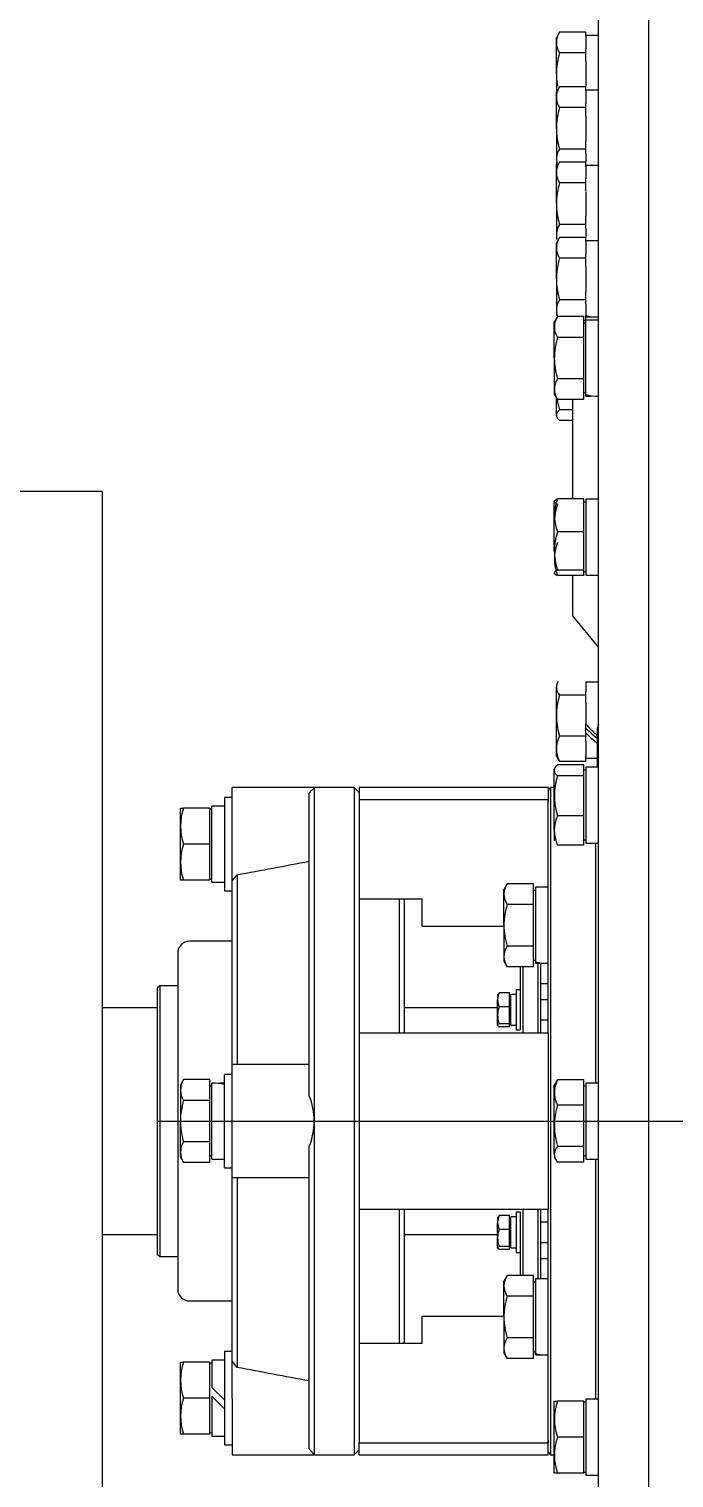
# Model space of a CAD drawing. Extents: x -681219 to -550379, y -242630 to -158199.
# Drawn here: x -627695 to -627363, y -173150 to -172405 of the extents above; entities that cross this region are included whole.
import ezdxf
from ezdxf.lldxf.tags import DXFTag

# ---------------------------------------------------------------- set-up
doc = ezdxf.new("R2010")
doc.units = 0
doc.header["$LTSCALE"] = 1000
doc.layers.get('0').update_dxf_attribs({"linetype": 'CONTINUOUS'})
for name, color, linetype in [('$TD_AUDIT_GENERATED_(382)', 7, 'CONTINUOUS'), ('$TD_AUDIT_GENERATED_(591)', 7, 'CONTINUOUS'), ('$TD_AUDIT_GENERATED_(871E)', 7, 'CONTINUOUS'), ('20_GB93', 7, 'CONTINUOUS'), ('20_GB97.1', 7, 'CONTINUOUS'), ('8_GB93', 7, 'CONTINUOUS'), ('8_GB97.1', 7, 'CONTINUOUS'), ('DAE09051804_A', 7, 'CONTINUOUS'), ('M20×100_GB5783', 7, 'CONTINUOUS'), ('M20×45_GB5783', 7, 'CONTINUOUS'), ('M8×25_GB5783', 7, 'CONTINUOUS'), ('SPTZ00211515', 7, 'CONTINUOUS'), ('SPTZ00211516', 7, 'CONTINUOUS'), ('SPTZ00211517', 7, 'CONTINUOUS'), ('SPTZ00211520', 7, 'CONTINUOUS'), ('SPTZ00211521A', 7, 'CONTINUOUS')]:
    doc.layers.add(name, color=color, linetype=linetype)
tags = doc.linetypes.add('CENTER2', pattern=[28.575, 19.05, -3.175, 3.175, -3.175]).pattern_tags.tags
tags[10:11] = [DXFTag(74, 4), DXFTag(75, 0), DXFTag(340, '0'), DXFTag(46, 0.0), DXFTag(50, 0.0), DXFTag(44, 0.0), DXFTag(45, 0.0)]
tags[8:9] = [DXFTag(74, 4), DXFTag(75, 0), DXFTag(340, '0'), DXFTag(46, 0.0), DXFTag(50, 0.0), DXFTag(44, 0.0), DXFTag(45, 0.0)]
tags[6:7] = [DXFTag(74, 4), DXFTag(75, 0), DXFTag(340, '0'), DXFTag(46, 0.0), DXFTag(50, 0.0), DXFTag(44, 0.0), DXFTag(45, 0.0)]
tags[4:5] = [DXFTag(74, 4), DXFTag(75, 0), DXFTag(340, '0'), DXFTag(46, 0.0), DXFTag(50, 0.0), DXFTag(44, 0.0), DXFTag(45, 0.0)]

msp = doc.modelspace()

# ---------------------------------------------------------------- linework, layer by layer
at = {"layer": '$TD_AUDIT_GENERATED_(382)', "color": 7, "linetype": 'Continuous'}
for p, q in [((-627375.8265, -172511.6804), (-627375.8265, -172399.8344)), ((-627375.8265, -173421.7004), (-627375.8265, -172511.6804))]:
    msp.add_line(p, q, dxfattribs=at)
at = {"layer": '$TD_AUDIT_GENERATED_(591)', "color": 7, "linetype": 'Continuous'}
for p, q in [((-627657.0585, -172642.6904), (-628168.9785, -172642.6904)), ((-627657.0585, -172642.6904), (-627657.0585, -172650.2072)), ((-627657.0585, -172650.2072), (-627657.0585, -173650.9784))]:
    msp.add_line(p, q, dxfattribs=at)
at = {"layer": '$TD_AUDIT_GENERATED_(871E)', "color": 7, "linetype": 'Continuous'}
for p, q in [((-627415.089, -172595.3119), (-627415.089, -172646.3815)), ((-627415.089, -172685.8341), (-627415.089, -172706.5725)), ((-627415.089, -172706.5725), (-627401.7465, -172722.8888)), ((-627402.3945, -172765.2682), (-627402.3945, -172784.4467)), ((-627401.7465, -172762.3489), (-627402.3176, -172764.6481))]:
    msp.add_line(p, q, dxfattribs=at)
msp.add_ellipse((-627379.0665, -172765.2682), major_axis=(23.328, 0), ratio=0.32766876, start_param=3.06037987, end_param=3.37784396, dxfattribs=at)
at = {"linetype": 'CENTER2', "ltscale": 20}
msp.add_line((-627628.6761, -172966.6904), (-621930.9303, -172966.6904), dxfattribs=at)
at = {"layer": '20_GB93', "color": 7, "linetype": 'Continuous'}
for p, q in [((-627401.7465, -172407.9848), (-627408.2265, -172407.9848)), ((-627408.2265, -172408.3371), (-627408.2265, -172414.7448)), ((-627408.2265, -172421.1457), (-627408.2265, -172434.353)), ((-627401.7465, -172436.135), (-627408.2265, -172436.135)), ((-627408.2265, -172436.4873), (-627408.2265, -172442.895)), ((-627408.2265, -172449.2959), (-627408.2265, -172462.1133)), ((-627408.2265, -172468.5142), (-627408.2265, -172473.1174)), ((-627401.7465, -172474.8994), (-627408.2265, -172474.8994)), ((-627408.2265, -172475.2518), (-627408.2265, -172481.6833)), ((-627408.2265, -172488.32), (-627408.2265, -172500.8777)), ((-627408.2265, -172507.2787), (-627408.2265, -172511.8819)), ((-627401.7465, -172513.6639), (-627408.2265, -172513.6639)), ((-627408.2265, -172514.0162), (-627408.2265, -172520.4238)), ((-627408.2265, -172526.8248), (-627408.2265, -172539.6422)), ((-627408.2265, -172546.0431), (-627408.2265, -172552.0052)), ((-627408.2265, -172552.8031), (-627407.2775, -172552.8031)), ((-627408.2265, -172592.732), (-627408.2265, -172554.3907)), ((-627401.7465, -172554.3907), (-627408.2265, -172554.3907)), ((-627408.2265, -172593.5069), (-627408.2265, -172592.732)), ((-627408.2265, -172593.5299), (-627408.2265, -172593.5069)), ((-627408.2265, -172593.5299), (-627407.2775, -172593.5299)), ((-627408.2265, -172646.5382), (-627408.2265, -172685.6774)), ((-627401.7465, -172646.5382), (-627408.2265, -172646.5382)), ((-627408.2265, -172685.6774), (-627401.7465, -172685.6774)), ((-627408.2265, -172740.8024), (-627408.2265, -172745.7415)), ((-627401.7465, -172740.8024), (-627408.2265, -172740.8024)), ((-627408.2265, -172751.6055), (-627408.2265, -172762.4456)), ((-627408.2265, -172771.1414), (-627408.2265, -172778.9425)), ((-627408.2265, -172779.9416), (-627402.3945, -172779.9416)), ((-627408.2265, -172784.4467), (-627408.2265, -172823.5859)), ((-627401.7465, -172784.4467), (-627408.2265, -172784.4467)), ((-627600.5529, -172843.7), (-627600.5529, -172804.5608)), ((-627594.0729, -172804.5608), (-627600.5529, -172804.5608)), ((-627408.2265, -172823.5859), (-627401.7465, -172823.5859)), ((-627600.5529, -172843.7), (-627594.0729, -172843.7)), ((-627434.1465, -172846.3157), (-627434.1465, -172884.657)), ((-627427.6665, -172846.3157), (-627434.1465, -172846.3157)), ((-627434.1465, -172885.4318), (-627434.1465, -172884.657)), ((-627434.1465, -172885.4318), (-627434.1465, -172885.4549)), ((-627434.1465, -172885.4549), (-627433.1975, -172885.4549)), ((-627600.5529, -172986.26), (-627600.5529, -172947.1208)), ((-627594.0729, -172947.1208), (-627595.0219, -172947.1208)), ((-627408.2265, -172947.1208), (-627408.2265, -172986.26)), ((-627401.7465, -172947.1208), (-627408.2265, -172947.1208)), ((-627600.5529, -172986.26), (-627594.0729, -172986.26)), ((-627408.2265, -172986.26), (-627401.7465, -172986.26)), ((-627434.1465, -173047.9259), (-627434.1465, -173086.2672)), ((-627427.6665, -173047.9259), (-627434.1465, -173047.9259)), ((-627600.5529, -173089.6808), (-627600.5529, -173103.7194)), ((-627594.0729, -173089.6808), (-627600.5529, -173089.6808)), ((-627434.1465, -173087.0421), (-627434.1465, -173086.2672)), ((-627434.1465, -173087.0421), (-627434.1465, -173087.0651)), ((-627434.1465, -173087.0651), (-627433.1975, -173087.0651)), ((-627600.5529, -173103.7194), (-627594.0729, -173110.1994)), ((-627600.5529, -173108.3014), (-627600.5529, -173128.82)), ((-627594.0729, -173114.7814), (-627600.5529, -173108.3014)), ((-627408.2265, -173109.7949), (-627408.2265, -173148.9341)), ((-627401.7465, -173109.7949), (-627408.2265, -173109.7949)), ((-627600.5529, -173128.82), (-627594.0729, -173128.82)), ((-627408.2265, -173148.9341), (-627401.7465, -173148.9341))]:
    msp.add_line(p, q, dxfattribs=at)
for centre, start, end in [((-627402.6955, -172533.2335), 253.5825523, 272.7794916), ((-627407.2775, -172533.2335), 267.2205084, 276.7230719), ((-627402.6955, -172573.9603), 253.5825523, 272.7794916), ((-627407.2775, -172573.9603), 267.2205084, 276.7230719), ((-627428.6155, -172865.8853), 253.5825523, 272.7794916), ((-627433.1975, -172865.8853), 267.2205084, 276.723072), ((-627599.6039, -172966.6904), 73.5825523, 92.7794916), ((-627595.0219, -172966.6904), 87.2205084, 96.723072), ((-627428.6155, -173067.4955), 253.5825523, 272.7794916), ((-627433.1975, -173067.4955), 267.2205084, 276.7230719)]:
    msp.add_arc(centre, 19.5696, start, end, dxfattribs=at)
for centre, major_axis, start_param, end_param in [((-627402.6955, -172760.372), (-19.1936, 19.1936), 1.48060735, 1.81565715), ((-627407.2775, -172760.372), (12.8381, -12.8381), 4.83617654, 5.34499682), ((-627407.2775, -172760.372), (19.1936, -19.1936), -1.42295807, -1.08790827)]:
    msp.add_ellipse(centre, major_axis=major_axis, ratio=0.19891237, start_param=start_param, end_param=end_param, dxfattribs=at)
at = {"layer": '20_GB97.1', "color": 7, "linetype": 'Continuous'}
for p, q in [((-627594.0729, -172800.1544), (-627594.0729, -172848.1064)), ((-627590.1849, -172800.1544), (-627594.0729, -172800.1544)), ((-627594.0729, -172848.1064), (-627590.1849, -172848.1064)), ((-627594.0729, -172990.6664), (-627594.0729, -172942.7144)), ((-627590.1849, -172942.7144), (-627594.0729, -172942.7144)), ((-627594.0729, -172990.6664), (-627590.1849, -172990.6664)), ((-627594.0729, -173085.2744), (-627594.0729, -173133.2264)), ((-627590.1849, -173085.2744), (-627594.0729, -173085.2744)), ((-627594.0729, -173133.2264), (-627590.1849, -173133.2264))]:
    msp.add_line(p, q, dxfattribs=at)
at = {"layer": '8_GB93', "color": 7, "linetype": 'Continuous'}
for p, q in [((-627446.7177, -172917.3851), (-627446.7177, -172901.4443)), ((-627443.9961, -172901.4443), (-627446.7177, -172901.4443)), ((-627446.7177, -172917.3851), (-627443.9961, -172917.3851)), ((-627446.7177, -173031.9364), (-627446.7177, -173015.9956)), ((-627443.9961, -173015.9956), (-627446.7177, -173015.9956)), ((-627446.7177, -173031.9364), (-627443.9961, -173031.9364))]:
    msp.add_line(p, q, dxfattribs=at)
at = {"layer": '8_GB97.1', "color": 7, "linetype": 'Continuous'}
for p, q in [((-627443.9961, -172899.0467), (-627443.9961, -172919.7827)), ((-627441.9225, -172899.0467), (-627443.9961, -172899.0467)), ((-627443.9961, -172919.7827), (-627441.9225, -172919.7827)), ((-627443.9961, -173013.598), (-627443.9961, -173034.334)), ((-627441.9225, -173013.598), (-627443.9961, -173013.598)), ((-627443.9961, -173034.334), (-627441.9225, -173034.334))]:
    msp.add_line(p, q, dxfattribs=at)
at = {"layer": 'DAE09051804_A', "color": 7, "linetype": 'Continuous'}
for p, q in [((-627590.1849, -172824.1304), (-627590.1849, -172794.9704)), ((-627547.9353, -172794.9704), (-627590.1849, -172794.9704)), ((-627550.5273, -172953.6095), (-627550.5273, -172798.069)), ((-627547.9353, -172794.9704), (-627547.9353, -172966.6904)), ((-627527.4585, -172794.9704), (-627547.9353, -172794.9704)), ((-627527.4585, -172794.9704), (-627527.4585, -173138.4104)), ((-627524.8665, -172797.5624), (-627527.4585, -172794.9704)), ((-627524.8665, -172803.7587), (-627524.8665, -172921.3304)), ((-627590.1849, -172843.0752), (-627590.1849, -172824.1304)), ((-627590.1849, -172843.0752), (-627587.6356, -172839.9327)), ((-627590.1849, -172937.5304), (-627590.1849, -172843.0752)), ((-627587.6356, -172839.9327), (-627587.6356, -172937.5304)), ((-627504.2601, -172852.2308), (-627504.2601, -172921.3304)), ((-627501.6681, -172852.2308), (-627501.6681, -172921.3304)), ((-627618.1567, -172880.253), (-627618.1567, -173053.1278)), ((-627590.1849, -172874.1403), (-627612.044, -172874.1403)), ((-627627.3801, -172896.986), (-627628.6761, -172898.282)), ((-627628.6761, -172898.282), (-627628.6761, -173035.0988)), ((-627627.3801, -172896.986), (-627627.3801, -173036.3948)), ((-627618.1567, -172896.986), (-627627.3801, -172896.986)), ((-627550.5273, -172937.5304), (-627590.1849, -172937.5304)), ((-627590.1849, -172995.8504), (-627590.1849, -172937.5304)), ((-627547.9353, -172966.6904), (-627547.9353, -173138.4104)), ((-627550.5273, -173135.3118), (-627550.5273, -172979.7713)), ((-627550.5273, -172995.8504), (-627590.1849, -172995.8504)), ((-627590.1849, -173090.3056), (-627590.1849, -172995.8504)), ((-627587.6356, -172995.8504), (-627587.6356, -173093.4481)), ((-627524.8665, -173012.0504), (-627524.8665, -173129.6221)), ((-627504.2601, -173012.0504), (-627504.2601, -173081.15)), ((-627501.6681, -173012.0504), (-627501.6681, -173081.15)), ((-627628.6761, -173035.0988), (-627627.3801, -173036.3948)), ((-627627.3801, -173036.3948), (-627618.1567, -173036.3948)), ((-627612.044, -173059.2405), (-627590.1849, -173059.2405)), ((-627590.1849, -173109.2504), (-627590.1849, -173090.3056)), ((-627587.6356, -173093.4481), (-627590.1849, -173090.3056)), ((-627590.1849, -173109.2504), (-627590.1849, -173138.4104)), ((-627590.1849, -173138.4104), (-627547.9353, -173138.4104)), ((-627547.9353, -173138.4104), (-627527.4585, -173138.4104)), ((-627527.4585, -173138.4104), (-627524.8665, -173135.8184))]:
    msp.add_line(p, q, dxfattribs=at)
for centre, radius, start, end in [((-627612.044, -172880.253), 6.1127, 90, 180), ((-627581.5017, -172966.5444), 33.5668, 359.7507729, 22.6653427), ((-627581.764, -172966.7844), 33.8289, 337.4246072, 0.1592773), ((-627612.044, -173053.1278), 6.1127, 180, 270)]:
    msp.add_arc(centre, radius, start, end, dxfattribs=at)
for points in [[(-627550.5273, -172798.069), (-627549.7034, -172797.0916), (-627549.0599, -172796.3214), (-627548.5034, -172795.6536), (-627548.4043, -172795.5346), (-627548.2346, -172795.3306), (-627548.1637, -172795.2454), (-627547.9931, -172795.0401), (-627547.9353, -172794.9704), (-627547.9353, -172794.9704)], [(-627547.9353, -173138.4104), (-627547.9353, -173138.4104), (-627548.1641, -173138.1342), (-627548.7175, -173137.4703), (-627548.8423, -173137.3207), (-627549.1162, -173136.9928), (-627549.2652, -173136.8146), (-627549.7472, -173136.239), (-627550.115, -173135.8009), (-627550.5273, -173135.3118)]]:
    msp.add_open_spline(points, degree=3, knots=[0, 0, 0, 0, 0.5, 0.5, 0.625, 0.625, 0.75, 0.75, 1, 1, 1, 1], dxfattribs=at)
for points in [[(-627587.6356, -172839.9327), (-627575.2667, -172837.6001), (-627562.8972, -172835.2707), (-627550.5273, -172832.9439)], [(-627550.5273, -173100.4369), (-627562.8972, -173098.1101), (-627575.2667, -173095.7807), (-627587.6356, -173093.4481)]]:
    msp.add_open_spline(points, degree=3, dxfattribs=at)
at = {"layer": 'M20×100_GB5783', "color": 7, "linetype": 'Continuous'}
for p, q in [((-627616.7529, -172842.6209), (-627616.7529, -172805.6399)), ((-627616.7529, -172805.6399), (-627615.1012, -172805.6399)), ((-627601.5897, -172805.6399), (-627615.1012, -172805.6399)), ((-627601.5897, -172824.1304), (-627601.5897, -172805.6399)), ((-627600.5529, -172806.1808), (-627601.5897, -172806.1808)), ((-627601.5897, -172824.1304), (-627615.101, -172824.1304)), ((-627601.5897, -172842.6209), (-627601.5897, -172824.1304)), ((-627615.1012, -172842.6209), (-627616.7529, -172842.6209)), ((-627601.5897, -172842.6209), (-627615.1012, -172842.6209)), ((-627601.5897, -172842.08), (-627600.5529, -172842.08)), ((-627615.101, -172945.3388), (-627616.7529, -172948.1999)), ((-627616.7529, -172948.1999), (-627616.7529, -172966.6904)), ((-627601.5897, -172945.3388), (-627615.101, -172945.3388)), ((-627601.5897, -172956.0146), (-627601.5897, -172945.3388)), ((-627600.5529, -172948.7408), (-627601.5897, -172948.7408)), ((-627601.5897, -172956.0146), (-627615.1012, -172956.0146)), ((-627601.5897, -172977.3662), (-627601.5897, -172956.0146)), ((-627616.7529, -172985.1809), (-627616.7529, -172966.6904)), ((-627601.5897, -172977.3662), (-627615.1012, -172977.3662)), ((-627601.5897, -172988.042), (-627601.5897, -172977.3662)), ((-627616.7529, -172985.1809), (-627615.101, -172988.042)), ((-627601.5897, -172984.64), (-627600.5529, -172984.64)), ((-627601.5897, -172988.042), (-627615.101, -172988.042)), ((-627616.7529, -173127.7409), (-627616.7529, -173090.7599)), ((-627616.7529, -173090.7599), (-627615.1012, -173090.7599)), ((-627601.5897, -173090.7599), (-627615.1012, -173090.7599)), ((-627601.5897, -173109.2504), (-627601.5897, -173090.7599)), ((-627600.5529, -173091.3008), (-627601.5897, -173091.3008)), ((-627601.5897, -173109.2504), (-627615.101, -173109.2504)), ((-627601.5897, -173127.7409), (-627601.5897, -173109.2504)), ((-627601.5897, -173127.2), (-627600.5529, -173127.2)), ((-627615.1012, -173127.7409), (-627616.7529, -173127.7409)), ((-627601.5897, -173127.7409), (-627615.1012, -173127.7409))]:
    msp.add_line(p, q, dxfattribs=at)
for centre, radius, start, end in [((-627589.8164, -172814.8848), 26.922, 159.916149, 200.0855318), ((-627589.8164, -172833.376), 26.9219, 159.914408, 200.0839112), ((-627607.175, -172950.6769), 9.5559, 146.0398024, 213.9572865), ((-627607.175, -172982.7039), 9.556, 146.042862, 213.9600491), ((-627589.8164, -173100.0048), 26.922, 159.916149, 200.0855318), ((-627589.8164, -173118.496), 26.9219, 159.914408, 200.0839112)]:
    msp.add_arc(centre, radius, start, end, dxfattribs=at)
for points in [[(-627615.1012, -172956.0146), (-627615.3519, -172956.8828), (-627615.582, -172957.7589), (-627615.9902, -172959.5313), (-627616.1666, -172960.4205), (-627616.5978, -172963.094), (-627616.7529, -172964.8864), (-627616.7529, -172966.6904)], [(-627616.7529, -172966.6904), (-627616.7529, -172967.5929), (-627616.7145, -172968.4984), (-627616.5621, -172970.315), (-627616.4488, -172971.2166), (-627616.0146, -172973.8911), (-627615.5996, -172975.64), (-627615.1012, -172977.3662)]]:
    msp.add_open_spline(points, degree=3, knots=[0, 0, 0, 0, 0.25, 0.25, 0.5, 0.5, 1, 1, 1, 1], dxfattribs=at)
at = {"layer": 'M20×45_GB5783', "color": 7, "linetype": 'Continuous'}
for p, q in [((-627421.7378, -172406.2028), (-627423.3897, -172409.0639)), ((-627423.3897, -172427.5544), (-627423.3897, -172409.0639)), ((-627408.2265, -172406.2028), (-627421.7378, -172406.2028)), ((-627408.2265, -172408.3371), (-627408.2265, -172406.2028)), ((-627408.2265, -172416.8786), (-627421.738, -172416.8786)), ((-627408.2265, -172416.8786), (-627408.2265, -172414.7448)), ((-627408.2265, -172421.1457), (-627408.2265, -172416.8786)), ((-627423.3897, -172427.5544), (-627423.3897, -172437.2141)), ((-627421.7378, -172434.353), (-627423.3897, -172437.2141)), ((-627423.3897, -172455.7046), (-627423.3897, -172437.2141)), ((-627408.2265, -172434.353), (-627421.7378, -172434.353)), ((-627408.2265, -172434.353), (-627408.2265, -172433.9631)), ((-627408.2265, -172436.4873), (-627408.2265, -172434.353)), ((-627408.2265, -172445.0288), (-627421.738, -172445.0288)), ((-627408.2265, -172445.0288), (-627408.2265, -172442.895)), ((-627408.2265, -172449.2959), (-627408.2265, -172445.0288)), ((-627423.3897, -172455.7046), (-627423.3897, -172474.1951)), ((-627408.2265, -172466.3804), (-627408.2265, -172462.1133)), ((-627408.2265, -172466.3804), (-627421.738, -172466.3804)), ((-627408.2265, -172468.5142), (-627408.2265, -172466.3804)), ((-627421.7378, -172473.1174), (-627423.3897, -172475.9786)), ((-627423.3897, -172475.9786), (-627423.3897, -172474.1951)), ((-627423.3897, -172494.469), (-627423.3897, -172475.9786)), ((-627408.2265, -172473.1174), (-627421.7378, -172473.1174)), ((-627408.2265, -172475.2518), (-627408.2265, -172473.1174)), ((-627408.2265, -172483.7932), (-627421.738, -172483.7932)), ((-627408.2265, -172483.7932), (-627408.2265, -172481.6594)), ((-627408.2265, -172488.0604), (-627408.2265, -172483.7932)), ((-627423.3897, -172494.469), (-627423.3897, -172512.9595)), ((-627408.2265, -172505.1448), (-627421.738, -172505.1448)), ((-627408.2265, -172505.1448), (-627408.2265, -172500.8777)), ((-627408.2265, -172507.2787), (-627408.2265, -172505.1448)), ((-627421.7378, -172511.8819), (-627423.3897, -172514.743)), ((-627423.3897, -172533.2335), (-627423.3897, -172514.743)), ((-627408.2265, -172511.8819), (-627421.7378, -172511.8819)), ((-627408.2265, -172514.0162), (-627408.2265, -172511.8819)), ((-627408.2265, -172522.5577), (-627421.738, -172522.5577)), ((-627408.2265, -172522.5577), (-627408.2265, -172520.4238)), ((-627408.2265, -172526.8248), (-627408.2265, -172522.5577)), ((-627423.3897, -172533.2335), (-627423.3897, -172551.724)), ((-627408.2265, -172543.9093), (-627421.738, -172543.9093)), ((-627408.2265, -172543.9093), (-627408.2265, -172539.6422)), ((-627408.2265, -172546.0431), (-627408.2265, -172543.9093)), ((-627422.7746, -172552.6087), (-627424.4265, -172555.4698)), ((-627423.3897, -172551.724), (-627422.8267, -172552.699)), ((-627409.2633, -172552.6087), (-627422.7746, -172552.6087)), ((-627409.2633, -172563.2845), (-627409.2633, -172552.6087)), ((-627408.2265, -172554.3907), (-627408.2265, -172552.0052)), ((-627424.4265, -172573.9603), (-627424.4265, -172555.4698)), ((-627408.2265, -172554.5851), (-627409.2633, -172554.5851)), ((-627408.2265, -172556.0107), (-627409.2633, -172556.0107)), ((-627409.2633, -172563.2845), (-627422.7748, -172563.2845)), ((-627409.2633, -172584.6361), (-627409.2633, -172563.2845)), ((-627424.4265, -172573.9603), (-627424.4265, -172592.4508)), ((-627409.2633, -172584.6361), (-627422.7748, -172584.6361)), ((-627409.2633, -172595.3119), (-627409.2633, -172584.6361)), ((-627424.4265, -172592.4508), (-627422.7746, -172595.3119)), ((-627423.3897, -172603.9542), (-627423.3897, -172594.2465)), ((-627409.2633, -172595.3119), (-627422.7746, -172595.3119)), ((-627409.2633, -172591.9099), (-627408.2265, -172591.9099)), ((-627415.089, -172600.5615), (-627421.7378, -172600.5615)), ((-627415.089, -172606.0874), (-627421.738, -172606.0874)), ((-627424.4265, -172673.1838), (-627424.4265, -172647.6173)), ((-627409.2633, -172646.3815), (-627422.7746, -172646.3815)), ((-627409.2633, -172663.3206), (-627409.2633, -172646.3815)), ((-627408.2265, -172648.1582), (-627409.2633, -172648.1582)), ((-627409.2633, -172663.3206), (-627422.7748, -172663.3206)), ((-627409.2633, -172683.0469), (-627409.2633, -172663.3206)), ((-627409.2633, -172683.0469), (-627422.7748, -172683.0469)), ((-627409.2633, -172685.8341), (-627422.7746, -172685.8341)), ((-627409.2633, -172685.8341), (-627409.2633, -172683.0469)), ((-627409.2633, -172684.0574), (-627408.2265, -172684.0574)), ((-627422.5101, -172740.358), (-627423.3897, -172741.8815)), ((-627423.3897, -172778.8625), (-627423.3897, -172743.289)), ((-627408.2265, -172747.3744), (-627408.2265, -172745.7415)), ((-627408.2265, -172747.3744), (-627421.738, -172747.3744)), ((-627408.2265, -172751.6055), (-627408.2265, -172747.3744)), ((-627408.2265, -172768.5429), (-627421.7378, -172768.5429)), ((-627408.2265, -172768.5429), (-627408.2265, -172762.4456)), ((-627408.2265, -172771.1414), (-627408.2265, -172768.5429)), ((-627423.3897, -172778.8625), (-627422.5101, -172780.3859)), ((-627409.2633, -172783.3926), (-627422.7748, -172783.3926)), ((-627408.2265, -172781.5404), (-627421.738, -172781.5404)), ((-627409.2633, -172788.9184), (-627409.2633, -172783.3926)), ((-627408.2265, -172781.5404), (-627408.2265, -172778.9425)), ((-627424.4265, -172817.091), (-627424.4265, -172785.5258)), ((-627409.2633, -172788.9184), (-627422.7746, -172788.9184)), ((-627408.2265, -172786.0667), (-627409.2633, -172786.0667)), ((-627409.2633, -172809.5421), (-627409.2633, -172788.9184)), ((-627409.2633, -172809.5421), (-627422.7748, -172809.5421)), ((-627409.2633, -172824.6399), (-627409.2633, -172809.5421)), ((-627424.4265, -172817.091), (-627424.4265, -172822.5067)), ((-627409.2633, -172824.6399), (-627422.7748, -172824.6399)), ((-627409.2633, -172821.9659), (-627408.2265, -172821.9659)), ((-627448.6946, -172844.5337), (-627450.3465, -172847.3948)), ((-627450.3465, -172865.8853), (-627450.3465, -172847.3948)), ((-627435.1833, -172844.5337), (-627448.6946, -172844.5337)), ((-627435.1833, -172855.2095), (-627435.1833, -172844.5337)), ((-627434.1465, -172847.9357), (-627435.1833, -172847.9357)), ((-627435.1833, -172855.2095), (-627448.6948, -172855.2095)), ((-627435.1833, -172876.5611), (-627435.1833, -172855.2095)), ((-627450.3465, -172865.8853), (-627450.3465, -172884.3757)), ((-627435.1833, -172876.5611), (-627448.6948, -172876.5611)), ((-627435.1833, -172887.2369), (-627435.1833, -172876.5611)), ((-627450.3465, -172884.3757), (-627448.6946, -172887.2369)), ((-627435.1833, -172887.2369), (-627448.6946, -172887.2369)), ((-627435.1833, -172883.8349), (-627434.1465, -172883.8349)), ((-627423.5469, -172946.6764), (-627424.4265, -172948.1999)), ((-627424.4265, -172983.7734), (-627424.4265, -172948.1999)), ((-627409.2633, -172945.522), (-627422.7748, -172945.522)), ((-627409.2633, -172958.5195), (-627409.2633, -172945.522)), ((-627408.2265, -172948.7408), (-627409.2633, -172948.7408)), ((-627409.2633, -172958.5195), (-627422.7746, -172958.5195)), ((-627409.2633, -172979.6879), (-627409.2633, -172958.5195)), ((-627424.4265, -172985.1809), (-627423.5469, -172986.7044)), ((-627409.2633, -172979.6879), (-627422.7748, -172979.6879)), ((-627409.2633, -172987.8588), (-627409.2633, -172979.6879)), ((-627409.2633, -172984.64), (-627408.2265, -172984.64)), ((-627409.2633, -172987.8588), (-627422.7748, -172987.8588)), ((-627448.6946, -173046.1439), (-627450.3465, -173049.0051)), ((-627450.3465, -173067.4955), (-627450.3465, -173049.0051)), ((-627435.1833, -173046.1439), (-627448.6946, -173046.1439)), ((-627435.1833, -173056.8197), (-627435.1833, -173046.1439)), ((-627434.1465, -173049.5459), (-627435.1833, -173049.5459)), ((-627435.1833, -173056.8197), (-627448.6948, -173056.8197)), ((-627435.1833, -173078.1713), (-627435.1833, -173056.8197)), ((-627450.3465, -173067.4955), (-627450.3465, -173085.986)), ((-627435.1833, -173078.1713), (-627448.6948, -173078.1713)), ((-627435.1833, -173088.8471), (-627435.1833, -173078.1713)), ((-627450.3465, -173085.986), (-627448.6946, -173088.8471)), ((-627435.1833, -173088.8471), (-627448.6946, -173088.8471)), ((-627435.1833, -173085.4451), (-627434.1465, -173085.4451)), ((-627424.4265, -173147.855), (-627424.4265, -173110.874)), ((-627424.4265, -173110.874), (-627422.7748, -173110.874)), ((-627409.2633, -173110.874), (-627422.7748, -173110.874)), ((-627409.2633, -173129.3645), (-627409.2633, -173110.874)), ((-627408.2265, -173111.4149), (-627409.2633, -173111.4149)), ((-627409.2633, -173129.3645), (-627422.7746, -173129.3645)), ((-627409.2633, -173147.855), (-627409.2633, -173129.3645)), ((-627422.7748, -173147.855), (-627424.4265, -173147.855)), ((-627409.2633, -173147.855), (-627422.7748, -173147.855)), ((-627409.2633, -173147.3141), (-627408.2265, -173147.3141))]:
    msp.add_line(p, q, dxfattribs=at)
for centre, radius, start, end in [((-627413.8118, -172411.5409), 9.5559, 146.0398024, 213.9572865), ((-627413.8118, -172439.6911), 9.5559, 146.0398024, 213.9572865), ((-627413.8118, -172471.7181), 9.556, 146.042862, 197.5047077), ((-627413.8118, -172478.4555), 9.5559, 146.0398024, 213.9572865), ((-627413.8118, -172510.4825), 9.556, 146.042862, 192.6317218), ((-627413.8118, -172517.22), 9.5559, 146.0398024, 213.9572865), ((-627413.8118, -172549.247), 9.556, 146.042862, 200.8997742), ((-627414.8486, -172557.9468), 9.5559, 146.0398024, 213.9572865), ((-627414.8486, -172589.9738), 9.556, 146.042862, 213.9600491), ((-627390.0986, -172590.2493), 33.2773, 188.8422166, 198.0524962), ((-627392.1503, -172659.3668), 32.2779, 161.5819835, 179.4053969), ((-627401.676, -172654.8514), 22.7352, 158.1272696, 201.8708957), ((-627392.1503, -172673.5188), 32.2779, 161.5819835, 179.4053969), ((-627401.676, -172677.3642), 22.7352, 158.1291043, 201.8727304), ((-627391.2347, -172672.6955), 33.1954, 180.8428405, 198.1697791), ((-627416.7024, -172743.6159), 6.6953, 150.6935412, 177.2013436), ((-627416.3323, -172742.8125), 7.0735, 183.8629807, 220.1614372), ((-627388.3647, -172757.9582), 35.0114, 162.4044578, 197.5970103), ((-627409.6259, -172775.0419), 13.7453, 151.7827732, 208.2148357), ((-627416.3323, -172776.9784), 7.0735, 206.5239203, 220.1614372), ((-627391.1355, -172799.2307), 33.2772, 161.9474524, 198.0510406), ((-627404.9448, -172817.3983), 19.4841, 156.2209374, 179.0963414), ((-627404.3019, -172816.6431), 20.1296, 181.2751208, 203.4076004), ((-627440.7686, -172849.8718), 9.5559, 146.0398024, 213.9572865), ((-627440.7686, -172881.8987), 9.556, 146.042862, 213.9600491), ((-627417.7392, -172949.9343), 6.6953, 138.7742386, 177.2013436), ((-627410.6626, -172952.0205), 13.7454, 151.7852698, 208.2171213), ((-627389.4016, -172969.1041), 35.0113, 162.4029402, 197.5955917), ((-627417.7392, -172984.1003), 6.6953, 138.7742386, 177.2013436), ((-627417.3691, -172983.2968), 7.0735, 183.8629807, 220.1614372), ((-627440.7686, -173051.482), 9.5559, 146.0398024, 213.9572865), ((-627440.7686, -173083.509), 9.556, 146.042862, 213.9600491), ((-627397.49, -173120.1189), 26.922, 159.916149, 200.0855318), ((-627397.49, -173138.6101), 26.9219, 159.914408, 200.0839112)]:
    msp.add_arc(centre, radius, start, end, dxfattribs=at)
for points, knots in [([(-627421.738, -172416.8786), (-627422.2364, -172418.6048), (-627422.6514, -172420.3537), (-627423.0856, -172423.0281), (-627423.1989, -172423.9298), (-627423.3513, -172425.7464), (-627423.3897, -172426.6518), (-627423.3897, -172427.5544)], [0, 0, 0, 0, 0.5, 0.5, 0.75, 0.75, 1, 1, 1, 1]), ([(-627423.3897, -172427.5544), (-627423.3897, -172429.3584), (-627423.2346, -172431.1508), (-627422.8896, -172433.2903), (-627422.8267, -172433.6471), (-627422.759, -172434.0035)], [0, 0, 0, 0, 0.5, 0.5, 0.600181656, 0.600181656, 0.600181656, 0.600181656]), ([(-627421.738, -172445.0288), (-627422.2364, -172446.755), (-627422.6514, -172448.5039), (-627423.0856, -172451.1783), (-627423.1989, -172452.08), (-627423.3513, -172453.8966), (-627423.3897, -172454.802), (-627423.3897, -172455.7046)], [0, 0, 0, 0, 0.5, 0.5, 0.75, 0.75, 1, 1, 1, 1]), ([(-627423.3897, -172455.7046), (-627423.3897, -172457.5086), (-627423.2346, -172459.301), (-627422.8034, -172461.9745), (-627422.627, -172462.8637), (-627422.2188, -172464.6361), (-627421.9887, -172465.5122), (-627421.738, -172466.3804)], [0, 0, 0, 0, 0.5, 0.5, 0.75, 0.75, 1, 1, 1, 1]), ([(-627421.738, -172483.7932), (-627422.2364, -172485.5195), (-627422.6514, -172487.2683), (-627423.0856, -172489.9428), (-627423.1989, -172490.8444), (-627423.3513, -172492.661), (-627423.3897, -172493.5665), (-627423.3897, -172494.469)], [0, 0, 0, 0, 0.5, 0.5, 0.75, 0.75, 1, 1, 1, 1]), ([(-627423.3897, -172494.469), (-627423.3897, -172496.2731), (-627423.2346, -172498.0654), (-627422.8034, -172500.739), (-627422.627, -172501.6281), (-627422.2188, -172503.4005), (-627421.9887, -172504.2767), (-627421.738, -172505.1448)], [0, 0, 0, 0, 0.5, 0.5, 0.75, 0.75, 1, 1, 1, 1]), ([(-627421.738, -172522.5577), (-627422.2364, -172524.2839), (-627422.6514, -172526.0328), (-627423.0856, -172528.7072), (-627423.1989, -172529.6089), (-627423.3513, -172531.4255), (-627423.3897, -172532.3309), (-627423.3897, -172533.2335)], [0, 0, 0, 0, 0.5, 0.5, 0.75, 0.75, 1, 1, 1, 1]), ([(-627423.3897, -172533.2335), (-627423.3897, -172535.0375), (-627423.2346, -172536.8299), (-627422.8034, -172539.5034), (-627422.627, -172540.3925), (-627422.2188, -172542.165), (-627421.9887, -172543.0411), (-627421.738, -172543.9093)], [0, 0, 0, 0, 0.5, 0.5, 0.75, 0.75, 1, 1, 1, 1]), ([(-627422.7748, -172563.2845), (-627423.2732, -172565.0107), (-627423.6882, -172566.7596), (-627424.1224, -172569.434), (-627424.2357, -172570.3357), (-627424.3881, -172572.1523), (-627424.4265, -172573.0577), (-627424.4265, -172573.9603)], [0, 0, 0, 0, 0.5, 0.5, 0.75, 0.75, 1, 1, 1, 1]), ([(-627424.4265, -172573.9603), (-627424.4265, -172575.7643), (-627424.2714, -172577.5567), (-627423.8402, -172580.2302), (-627423.6638, -172581.1194), (-627423.2556, -172582.8918), (-627423.0255, -172583.7679), (-627422.7748, -172584.6361)], [0, 0, 0, 0, 0.5, 0.5, 0.75, 0.75, 1, 1, 1, 1]), ([(-627421.7378, -172600.5615), (-627422.241, -172601.0127), (-627422.6557, -172601.4671), (-627423.2303, -172602.3854), (-627423.3883, -172602.8494), (-627423.39, -172603.5541), (-627423.3514, -172603.7901), (-627423.2009, -172604.2569), (-627423.0892, -172604.4888), (-627422.6576, -172605.1802), (-627422.2418, -172605.6357), (-627421.738, -172606.0874)], [0, 0, 0, 0, 0.25, 0.25, 0.5, 0.5, 0.625, 0.625, 0.75, 0.75, 1, 1, 1, 1]), ([(-627422.7748, -172649.1686), (-627423.278, -172648.9411), (-627423.6927, -172648.7119), (-627424.2672, -172648.2487), (-627424.4251, -172648.0147), (-627424.4268, -172647.6592), (-627424.3882, -172647.5402), (-627424.2376, -172647.3047), (-627424.1258, -172647.1878), (-627423.6942, -172646.839), (-627423.2784, -172646.6093), (-627422.7746, -172646.3815)], [0, 0, 0, 0, 0.25, 0.25, 0.5, 0.5, 0.625, 0.625, 0.75, 0.75, 1, 1, 1, 1]), ([(-627422.7748, -172683.0469), (-627423.278, -172683.2745), (-627423.6927, -172683.5037), (-627424.2672, -172683.9669), (-627424.4251, -172684.2009), (-627424.4268, -172684.5563), (-627424.3882, -172684.6754), (-627424.2376, -172684.9108), (-627424.1258, -172685.0278), (-627423.6942, -172685.3765), (-627423.2784, -172685.6063), (-627422.7746, -172685.8341)], [0, 0, 0, 0, 0.25, 0.25, 0.5, 0.5, 0.625, 0.625, 0.75, 0.75, 1, 1, 1, 1]), ([(-627422.7748, -172783.3926), (-627423.278, -172783.8437), (-627423.6927, -172784.2981), (-627424.2672, -172785.2165), (-627424.4251, -172785.6804), (-627424.4268, -172786.3851), (-627424.3882, -172786.6211), (-627424.2376, -172787.088), (-627424.1258, -172787.3198), (-627423.6942, -172788.0112), (-627423.2784, -172788.4667), (-627422.7746, -172788.9184)], [0, 0, 0, 0, 0.25, 0.25, 0.5, 0.5, 0.625, 0.625, 0.75, 0.75, 1, 1, 1, 1]), ([(-627448.6948, -172855.2095), (-627449.1932, -172856.9357), (-627449.6082, -172858.6845), (-627450.0424, -172861.359), (-627450.1557, -172862.2606), (-627450.3081, -172864.0773), (-627450.3465, -172864.9827), (-627450.3465, -172865.8853)], [0, 0, 0, 0, 0.5, 0.5, 0.75, 0.75, 1, 1, 1, 1]), ([(-627450.3465, -172865.8853), (-627450.3465, -172867.6893), (-627450.1914, -172869.4816), (-627449.7602, -172872.1552), (-627449.5838, -172873.0443), (-627449.1756, -172874.8167), (-627448.9455, -172875.6929), (-627448.6948, -172876.5611)], [0, 0, 0, 0, 0.5, 0.5, 0.75, 0.75, 1, 1, 1, 1]), ([(-627448.6948, -173056.8197), (-627449.1932, -173058.546), (-627449.6082, -173060.2948), (-627450.0424, -173062.9693), (-627450.1557, -173063.8709), (-627450.3081, -173065.6875), (-627450.3465, -173066.593), (-627450.3465, -173067.4955)], [0, 0, 0, 0, 0.5, 0.5, 0.75, 0.75, 1, 1, 1, 1]), ([(-627450.3465, -173067.4955), (-627450.3465, -173069.2996), (-627450.1914, -173071.0919), (-627449.7602, -173073.7655), (-627449.5838, -173074.6546), (-627449.1756, -173076.427), (-627448.9455, -173077.3032), (-627448.6948, -173078.1713)], [0, 0, 0, 0, 0.5, 0.5, 0.75, 0.75, 1, 1, 1, 1])]:
    msp.add_open_spline(points, degree=3, knots=knots, dxfattribs=at)
at = {"layer": 'M8×25_GB5783', "color": 7, "linetype": 'Continuous'}
for p, q in [((-627453.5865, -172901.3451), (-627453.5865, -172904.2684)), ((-627447.4953, -172900.6797), (-627452.8657, -172900.6797)), ((-627447.4953, -172907.8571), (-627447.4953, -172900.6797)), ((-627446.7177, -172901.8979), (-627447.4953, -172901.8979)), ((-627453.5865, -172917.4843), (-627453.5865, -172904.2684)), ((-627447.4953, -172907.8571), (-627452.8657, -172907.8571)), ((-627447.4953, -172916.5921), (-627447.4953, -172907.8571)), ((-627427.6665, -172904.2307), (-627431.5545, -172904.2307)), ((-627447.4953, -172918.1497), (-627452.8657, -172918.1497)), ((-627447.4953, -172916.5921), (-627452.8656, -172916.5921)), ((-627447.4953, -172918.1497), (-627447.4953, -172916.5921)), ((-627447.4953, -172916.9315), (-627446.7177, -172916.9315)), ((-627431.5545, -172914.5987), (-627427.6665, -172914.5987)), ((-627447.4953, -173015.231), (-627452.8657, -173015.231)), ((-627447.4953, -173022.4084), (-627447.4953, -173015.231)), ((-627453.5865, -173015.8964), (-627453.5865, -173018.8197)), ((-627453.5865, -173032.0356), (-627453.5865, -173018.8197)), ((-627447.4953, -173022.4084), (-627452.8657, -173022.4084)), ((-627446.7177, -173016.4492), (-627447.4953, -173016.4492)), ((-627447.4953, -173031.1434), (-627447.4953, -173022.4084)), ((-627427.6665, -173018.782), (-627431.5545, -173018.782)), ((-627431.5545, -173029.15), (-627427.6665, -173029.15)), ((-627447.4953, -173032.701), (-627452.8657, -173032.701)), ((-627447.4953, -173031.1434), (-627452.8656, -173031.1434)), ((-627447.4953, -173032.701), (-627447.4953, -173031.1434)), ((-627447.4953, -173031.4828), (-627446.7177, -173031.4828))]:
    msp.add_line(p, q, dxfattribs=at)
for centre, radius, start, end in [((-627443.4596, -172904.4358), 10.1283, 158.2324352, 179.0534985), ((-627443.4515, -172904.0995), 10.1364, 180.9549032, 201.7591632), ((-627439.9075, -172912.2245), 13.6743, 161.3744797, 198.6270731), ((-627443.4596, -173018.987), 10.1283, 158.2324352, 179.0534985), ((-627443.4515, -173018.6508), 10.1364, 180.9549032, 201.7591632), ((-627439.9075, -173026.7758), 13.6743, 161.3744797, 198.6270731)]:
    msp.add_arc(centre, radius, start, end, dxfattribs=at)
for points in [[(-627452.8656, -172916.5921), (-627453.3048, -172916.8465), (-627453.5853, -172917.1046), (-627453.5866, -172917.4357), (-627453.5698, -172917.5022), (-627453.5041, -172917.6338), (-627453.4553, -172917.6991), (-627453.267, -172917.894), (-627453.0855, -172918.0224), (-627452.8657, -172918.1497)], [(-627452.8656, -173031.1434), (-627453.3048, -173031.3978), (-627453.5853, -173031.6559), (-627453.5866, -173031.987), (-627453.5698, -173032.0535), (-627453.5041, -173032.1851), (-627453.4553, -173032.2504), (-627453.267, -173032.4453), (-627453.0855, -173032.5737), (-627452.8657, -173032.701)]]:
    msp.add_open_spline(points, degree=3, knots=[0, 0, 0, 0, 0.5, 0.5, 0.625, 0.625, 0.75, 0.75, 1, 1, 1, 1], dxfattribs=at)
at = {"layer": 'SPTZ00211515', "color": 7, "linetype": 'Continuous'}
for p, q in [((-627426.3705, -172794.9704), (-627427.6665, -172796.2664)), ((-627426.3705, -172794.9704), (-627426.3705, -173138.4104)), ((-627424.4265, -172794.9704), (-627426.3705, -172794.9704)), ((-627427.6665, -172921.3304), (-627427.6665, -172801.0697)), ((-627403.0425, -172947.1208), (-627403.0425, -172823.5859)), ((-627403.0425, -173109.7949), (-627403.0425, -172986.26)), ((-627427.6665, -173132.3111), (-627427.6665, -173012.0504)), ((-627427.6665, -173137.1144), (-627426.3705, -173138.4104)), ((-627426.3705, -173138.4104), (-627424.4265, -173138.4104))]:
    msp.add_line(p, q, dxfattribs=at)
at = {"layer": 'SPTZ00211516', "color": 7, "linetype": 'Continuous'}
for p, q in [((-627524.8665, -172794.9704), (-627524.8665, -172801.0697)), ((-627427.6665, -172794.9704), (-627524.8665, -172794.9704)), ((-627427.6665, -172794.9704), (-627427.6665, -172801.0697)), ((-627524.8665, -172801.0697), (-627524.8665, -172803.7587)), ((-627524.8665, -172801.0697), (-627427.6665, -172801.0697)), ((-627427.6665, -172801.0697), (-627427.6665, -172802.4138)), ((-627524.8665, -172852.2308), (-627492.4665, -172852.2308)), ((-627492.4665, -172866.3027), (-627492.4665, -172852.2308)), ((-627492.4665, -172866.3027), (-627450.3465, -172866.3027)), ((-627524.8665, -172921.3304), (-627524.8665, -173012.0504)), ((-627524.8665, -172921.3304), (-627427.6665, -172921.3304)), ((-627427.6665, -172921.3304), (-627427.6665, -173012.0504)), ((-627524.8665, -173012.0504), (-627427.6665, -173012.0504)), ((-627492.4665, -173067.0781), (-627450.3465, -173067.0781)), ((-627492.4665, -173081.15), (-627492.4665, -173067.0781)), ((-627492.4665, -173081.15), (-627524.8665, -173081.15)), ((-627524.8665, -173129.6221), (-627524.8665, -173132.3111)), ((-627524.8665, -173138.4104), (-627524.8665, -173132.3111)), ((-627524.8665, -173132.3111), (-627427.6665, -173132.3111)), ((-627427.6665, -173130.967), (-627427.6665, -173132.3111)), ((-627427.6665, -173138.4104), (-627427.6665, -173132.3111)), ((-627524.8665, -173138.4104), (-627427.6665, -173138.4104))]:
    msp.add_line(p, q, dxfattribs=at)
at = {"layer": 'SPTZ00211517', "color": 7, "linetype": 'Continuous'}
for p, q in [((-627441.9225, -172887.2369), (-627441.9225, -172919.6816)), ((-627440.6265, -172887.2369), (-627440.6265, -172921.3304)), ((-627432.8505, -172884.9911), (-627432.8505, -172921.3304)), ((-627431.5545, -172885.2329), (-627431.5545, -172921.3304)), ((-627427.6665, -172896.0584), (-627431.5545, -172896.0584)), ((-627441.9225, -173013.598), (-627441.9225, -173046.1439)), ((-627440.6265, -173012.0504), (-627440.6265, -173046.1439)), ((-627432.8505, -173012.0504), (-627432.8505, -173047.9259)), ((-627431.5545, -173012.0504), (-627431.5545, -173047.9259)), ((-627431.5545, -173037.3224), (-627427.6665, -173037.3224))]:
    msp.add_line(p, q, dxfattribs=at)
at = {"layer": 'SPTZ00211520', "color": 7, "linetype": 'Continuous'}
for p, q in [((-627628.6761, -172908.3704), (-627657.0585, -172908.3704)), ((-627453.5865, -172908.3704), (-627501.6681, -172908.3704)), ((-627657.0585, -173025.0104), (-627628.6761, -173025.0104)), ((-627501.6681, -173025.0104), (-627453.5865, -173025.0104))]:
    msp.add_line(p, q, dxfattribs=at)
at = {"layer": 'SPTZ00211521A', "color": 7, "linetype": 'Continuous'}
for p, q in [((-627401.7465, -172511.6804), (-627401.7465, -172399.8344)), ((-627375.8265, -172511.6804), (-627375.8265, -172399.8344)), ((-627401.7465, -173421.7004), (-627401.7465, -172511.6804)), ((-627375.8265, -173421.7004), (-627375.8265, -172511.6804))]:
    msp.add_line(p, q, dxfattribs=at)

doc.saveas('drawing.dxf')
